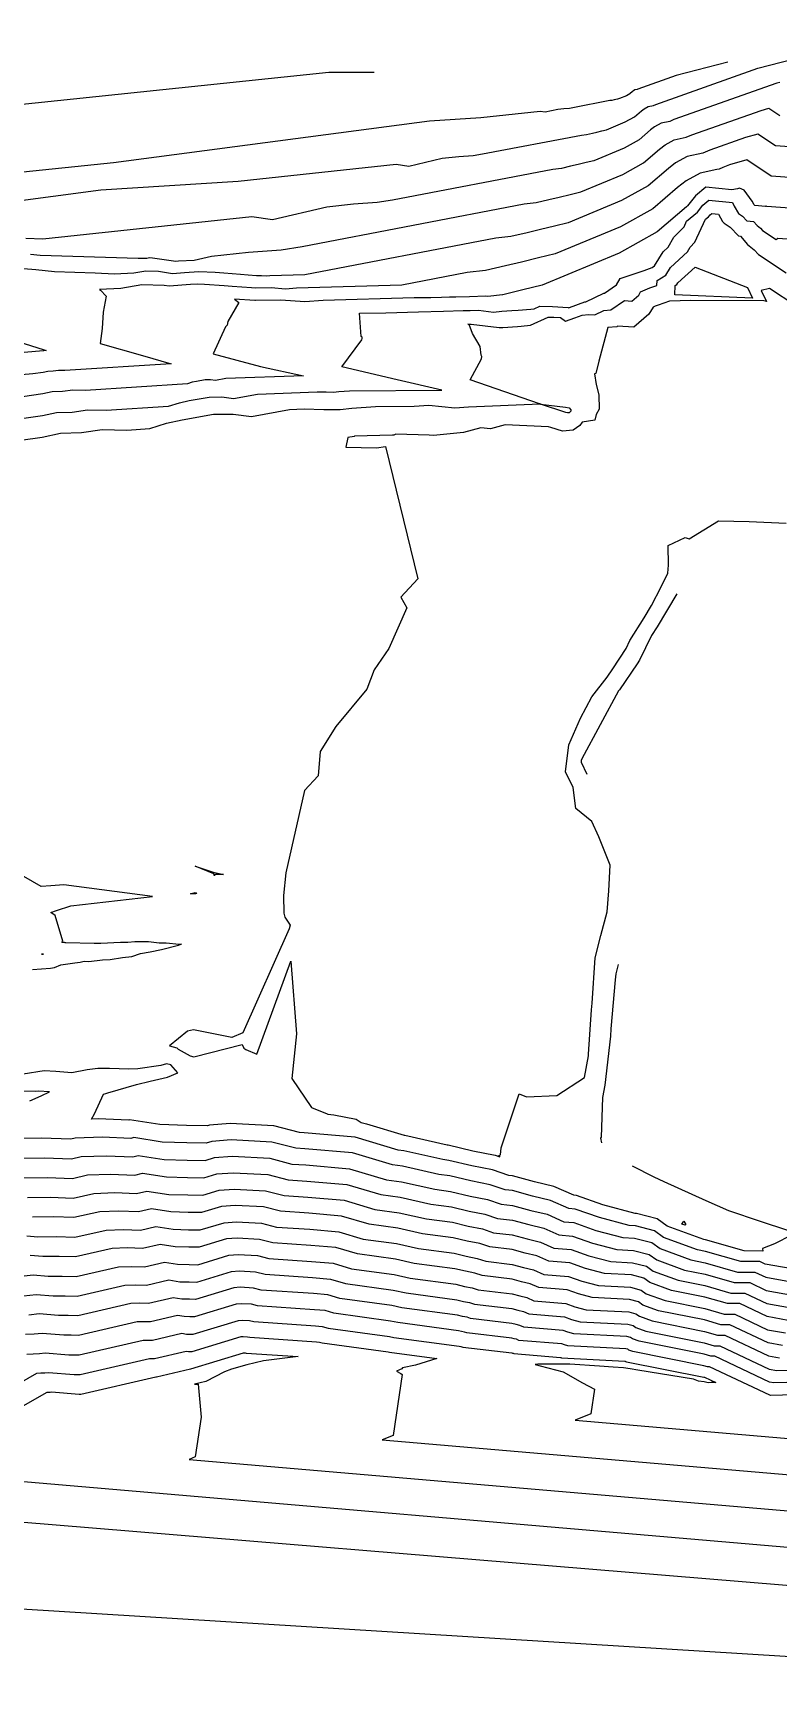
# Model space of a CAD drawing. Extents: x 7167 to 9806, y 3572 to 4349.
# Drawn here: x 8380 to 8651, y 3584 to 4181 of the extents above; entities that cross this region are included whole.
import ezdxf

# ---------------------------------------------------------------- set-up
doc = ezdxf.new("R2010")
doc.units = 0
doc.header["$MEASUREMENT"] = 0
doc.layers.add('CONTOURS', color=3, linetype='CONTINUOUS')

msp = doc.modelspace()

# ---------------------------------------------------------------- linework, layer by layer
at = {"layer": 'CONTOURS', "linetype": 'CONTINUOUS'}
for points, elevation in [([(8335.419139, 4114.441572), (8404.817142, 4123.570999), (8454.591591, 4126.823733), (8512.02621, 4132.946775), (8516.600832, 4132.263904), (8528.810314, 4135.079664), (8534.756197, 4135.716013), (8540.062987, 4136.08456), (8543.459748, 4136.630567), (8579.330322, 4143.507357), (8581.224626, 4143.73657), (8583.308295, 4144.205347), (8584.975635, 4144.594731), (8586.745834, 4145.033428), (8588.463658, 4145.44256), (8595.243752, 4148.262646), (8598.595909, 4150.129543), (8601.160653, 4152.333281), (8602.073107, 4153.043695), (8603.518413, 4153.846657), (8605.496961, 4154.252356), (8606.40884, 4154.635222), (8643.405867, 4167.737228), (8693.321455, 4180.60667)], 1984.904167), ([(8504.104964, 4166.172595), (8487.55069, 4166.231306), (8219.574541, 4138.306657)], 1991.465833), ([(8632.532009, 4169.933848), (8613.77555, 4165.09798), (8599.873416, 4160.174724), (8599.530765, 4160.030857), (8598.787299, 4159.87841), (8598.244206, 4159.576686), (8597.901339, 4159.309739), (8596.937601, 4158.481654), (8595.677983, 4157.780142), (8593.130271, 4156.720457), (8592.484775, 4156.56672), (8591.819599, 4156.401873), (8591.193073, 4156.255557), (8590.410106, 4156.079408), (8589.698296, 4155.993278), (8576.219441, 4153.409231), (8574.943062, 4153.204061), (8572.948964, 4153.065575), (8570.714718, 4152.826458), (8566.12684, 4151.768398), (8564.407863, 4152.024996), (8542.826027, 4149.72418), (8524.122603, 4148.501921), (8409.351541, 4133.403589), (8296.787105, 4121.774713)], 1988.185), ([(8651.404925, 4162.639921), (8650.309693, 4162.328191), (8612.944263, 4149.095719), (8611.463158, 4148.473855), (8608.249527, 4147.814905), (8605.902009, 4146.510704), (8604.419967, 4145.356823), (8600.254217, 4141.777432), (8594.809521, 4138.745149), (8583.797046, 4134.164663), (8581.006893, 4133.500136), (8578.131671, 4132.787588), (8575.423516, 4132.155137), (8572.039145, 4131.393732), (8568.962348, 4131.021436), (8510.700054, 4119.851903), (8505.182912, 4118.965059), (8496.563429, 4118.366451), (8486.905909, 4117.332869), (8467.074824, 4112.759409), (8459.644556, 4113.868554), (8383.677948, 4105.769837), (8377.57714, 4105.946062)], 1981.623333), ([(8379.190352, 4100.301891), (8382.768599, 4099.888741), (8418.269313, 4098.863285), (8419.886072, 4098.759923), (8421.509488, 4098.846209), (8422.502391, 4099.011947), (8423.563227, 4098.984867), (8431.983171, 4097.718667), (8432.990881, 4097.801261), (8438.723879, 4098.138324), (8445.001505, 4099.586075), (8458.370662, 4101.016889), (8470.302836, 4101.845557), (8477.940361, 4103.073239), (8558.594375, 4118.535516), (8562.853665, 4119.050894), (8567.538738, 4120.104927), (8571.287708, 4120.980445), (8575.267952, 4121.966844), (8579.130434, 4122.886766), (8594.37529, 4129.227653), (8601.912525, 4133.425321), (8607.679282, 4138.380366), (8609.730911, 4139.977713), (8612.98064, 4141.783152), (8617.429354, 4142.695354), (8619.479687, 4143.556217), (8644.594875, 4152.450428), (8647.393456, 4153.246973), (8651.385787, 4150.589859)], 1978.3425), ([(8666.767734, 4138.336637), (8649.80424, 4139.579667), (8643.381988, 4143.854025), (8638.880057, 4142.572665), (8626.015111, 4138.016715), (8623.39555, 4136.916853), (8617.711754, 4135.751399), (8613.559812, 4133.444722), (8610.938596, 4131.403908), (8603.570833, 4125.073209), (8593.941059, 4119.710156), (8574.463821, 4111.608869), (8569.529011, 4110.433553), (8564.443744, 4109.173302), (8559.65396, 4108.054717), (8553.668184, 4106.708056), (8548.226401, 4106.049595), (8478.833037, 4092.746111), (8466.18693, 4092.380541), (8464.863959, 4092.282161), (8463.130842, 4092.418793), (8461.304171, 4092.376394), (8458.255523, 4092.634004), (8455.551703, 4092.823914), (8449.41088, 4093.387055), (8446.336319, 4093.603795), (8440.306471, 4093.825515), (8435.187361, 4093.524545), (8430.80437, 4093.165303), (8425.692953, 4093.933964), (8421.084484, 4094.051605), (8416.771121, 4093.331606), (8409.718695, 4092.956764), (8402.695186, 4093.405788), (8387.960058, 4093.83142), (8381.187219, 4094.613422), (8373.616031, 4095.186068)], 1975.061667), ([(8671.604489, 4126.856132), (8648.222692, 4128.569474), (8639.370519, 4134.461078), (8633.16524, 4132.694902), (8632.550534, 4132.477213), (8630.706422, 4131.702935), (8629.385777, 4131.089061), (8628.485406, 4130.95866), (8622.442868, 4129.719646), (8617.388714, 4126.911731), (8614.19791, 4124.427451), (8605.229141, 4116.721098), (8593.506828, 4110.192659), (8569.797209, 4100.330972), (8563.790071, 4098.900261), (8557.59978, 4097.366159), (8551.769181, 4096.004506), (8544.482704, 4094.365219), (8537.858427, 4093.563674), (8514.055798, 4089.000444), (8475.862803, 4087.896372), (8471.867246, 4087.599252), (8466.632992, 4088.0119), (8461.116191, 4087.88385), (8459.487142, 4088.021503), (8452.50703, 4088.511772), (8449.550974, 4088.782855), (8442.444779, 4089.283804), (8439.707601, 4089.384451), (8437.383841, 4089.247829), (8429.62557, 4088.61194), (8427.82268, 4088.883061), (8419.666576, 4089.091264), (8412.032754, 4087.817004), (8404.23382, 4087.402484), (8404.664698, 4087.179796), (8406.65167, 4084.976304), (8405.565158, 4079.215036), (8405.189546, 4073.299835), (8404.526151, 4067.823499), (8419.896796, 4063.519432), (8430.361361, 4060.507656), (8391.634039, 4058.019138), (8389.339687, 4058.063437), (8387.438166, 4057.788403), (8385.512296, 4057.72839), (8383.793103, 4057.3582), (8380.089281, 4056.842202), (8346.873566, 4053.890353)], 1971.780833), ([(8676.441243, 4115.375627), (8646.641145, 4117.559281), (8646.422096, 4117.70507), (8646.358896, 4117.690138), (8646.137763, 4117.526723), (8642.354656, 4117.907035), (8642.195569, 4118.074342), (8642.052242, 4118.173362), (8641.301251, 4119.5113), (8638.445684, 4123.525988), (8636.733532, 4124.274699), (8636.018931, 4123.942531), (8633.985774, 4123.648069), (8624.490709, 4124.621191), (8620.810874, 4121.434986), (8617.887502, 4117.785996), (8617.457225, 4117.450993), (8606.887449, 4108.368987), (8593.072597, 4100.675163), (8565.130596, 4089.053075), (8558.05113, 4087.366969), (8550.755816, 4085.559017), (8550.68657, 4085.542845), (8545.375717, 4084.916091), (8544.666254, 4085.004339), (8538.733725, 4084.724278), (8533.731635, 4084.69088), (8531.415773, 4084.629929), (8528.468367, 4084.550122), (8524.640869, 4084.444128), (8518.542422, 4084.366266), (8485.538675, 4083.412204), (8478.870533, 4082.916344), (8470.135141, 4083.605006), (8460.928211, 4083.391305), (8460.71876, 4083.409003), (8453.354106, 4083.926281), (8454.854786, 4082.680737), (8450.855084, 4075.87898), (8450.599475, 4074.484603), (8450.022574, 4073.919789), (8445.594218, 4064.033951), (8462.716003, 4059.492076), (8478.369619, 4056.145988), (8450.165026, 4055.098632), (8446.389217, 4054.412533), (8444.549512, 4054.650993), (8442.6059, 4054.630547), (8439.473753, 4054.078171), (8437.925275, 4053.73763), (8436.236173, 4053.195446), (8399.169012, 4050.813606), (8394.631369, 4050.901217), (8390.870645, 4050.35727), (8387.061766, 4050.238579), (8383.661642, 4049.506439), (8376.336428, 4048.485927)], 1968.5), ([(8372.583576, 4040.129652), (8383.530181, 4041.654678), (8388.611237, 4042.748769), (8394.303125, 4042.926137), (8399.923051, 4043.738997), (8406.703984, 4043.608074), (8429.375598, 4045.064893), (8433.298041, 4046.323956), (8436.893926, 4047.114762), (8444.167416, 4048.397492), (8448.680884, 4048.444973), (8452.953058, 4047.89122), (8461.721266, 4049.484483), (8483.398852, 4050.289464), (8486.593937, 4050.226817), (8489.283862, 4050.209309), (8491.184857, 4050.407334), (8495.038055, 4050.697447), (8528.573947, 4050.865067), (8512.441736, 4054.623881), (8492.299161, 4059.35373), (8499.538332, 4069.161721), (8499.726433, 4069.663524), (8499.743186, 4070.173721), (8499.323818, 4070.371764), (8498.688143, 4078.879361), (8508.310255, 4079.002211), (8520.146638, 4079.329993), (8529.261374, 4079.576793), (8536.423084, 4079.765282), (8538.961196, 4079.782229), (8541.971422, 4079.924335), (8547.390314, 4079.250296), (8550.37812, 4079.602898), (8554.075123, 4079.788922), (8556.347501, 4079.932078), (8560.994039, 4080.282267), (8562.13865, 4080.384933), (8564.240411, 4081.37094), (8568.884161, 4081.240366), (8574.56942, 4080.889002), (8574.734521, 4080.77533), (8575.039929, 4080.885132), (8580.587262, 4082.907228), (8580.750548, 4082.923351), (8580.914877, 4082.909257), (8587.433645, 4086.120961), (8587.758686, 4086.154087), (8592.128785, 4089.116555), (8593.402379, 4091.426588), (8602.114507, 4094.323238), (8605.010632, 4095.478398), (8605.892126, 4096.009052), (8608.972662, 4101.145781), (8610.815972, 4102.822073), (8612.893514, 4106.45198), (8616.635184, 4110.238183), (8617.548769, 4112.222392), (8621.474267, 4115.538169), (8623.446711, 4118.000199), (8625.587268, 4119.853611), (8634.185541, 4118.972399), (8634.871079, 4117.698486), (8636.36533, 4115.036383), (8637.789284, 4114.05262), (8639.369818, 4112.390427), (8641.896318, 4112.13644), (8643.182532, 4110.631382), (8644.365881, 4109.677534), (8645.120263, 4108.805311), (8650.112457, 4105.546961), (8650.732261, 4106.035546), (8658.982686, 4105.52885)], 1965.219167), ([(8368.830723, 4031.773377), (8383.398721, 4033.802917), (8390.160708, 4035.258959), (8397.735604, 4035.495004), (8405.214733, 4036.576777), (8414.238956, 4036.402542), (8422.515023, 4036.93434), (8428.670807, 4038.910282), (8434.314099, 4040.151352), (8445.728932, 4042.164438), (8452.812256, 4042.238952), (8459.516899, 4041.369906), (8473.277505, 4043.870334), (8478.665868, 4044.070427), (8485.767849, 4043.931177), (8491.746971, 4043.892261), (8495.972472, 4044.332427), (8504.537296, 4044.977284), (8518.536752, 4045.047257), (8523.868484, 4045.42852), (8533.384032, 4044.529877), (8538.369859, 4044.791556), (8564.313098, 4045.871785), (8564.104857, 4045.943809), (8538.905078, 4054.688777), (8543.002551, 4062.305702), (8543.178421, 4063.088888), (8542.860134, 4063.587751), (8542.519078, 4066.688763), (8539.810711, 4071.434184), (8538.54684, 4074.723832), (8538.019985, 4074.810877), (8539.114532, 4074.839685), (8539.188666, 4074.84018), (8539.27659, 4074.84433), (8549.40491, 4073.5845), (8550.010591, 4073.655979), (8550.760037, 4073.693689), (8556.156704, 4074.033672), (8557.410715, 4074.128181), (8560.894603, 4074.440668), (8567.291794, 4077.441806), (8569.307462, 4077.385129), (8571.775207, 4077.232617), (8573.577479, 4075.991746), (8576.911374, 4077.190364), (8579.589721, 4078.166667), (8581.912974, 4078.396067), (8584.251069, 4078.195544), (8587.472766, 4079.782828), (8589.971326, 4080.037467), (8594.923679, 4083.394641), (8597.610156, 4083.248382), (8600.132698, 4085.380738), (8600.827558, 4086.583093), (8604.172618, 4088.030338), (8604.555557, 4088.160683), (8606.715108, 4088.93067), (8606.814836, 4090.763397), (8609.949285, 4092.650318), (8611.647786, 4095.482531), (8617.88155, 4101.15147), (8618.845222, 4102.835208), (8620.580802, 4104.591445), (8624.42583, 4112.942438), (8625.528494, 4113.873833), (8626.082549, 4114.565411), (8626.683827, 4115.086031), (8629.099063, 4114.8385), (8630.566162, 4112.112235), (8630.63933, 4112.033473), (8631.144625, 4111.577317), (8633.383, 4110.030897), (8636.384979, 4106.873819), (8637.101568, 4106.801781), (8639.694295, 4103.767911), (8642.079668, 4101.84516), (8643.600339, 4100.08695), (8653.663514, 4093.518825)], 1961.938333), ([(8657.214572, 4081.490689), (8647.616617, 4087.75517), (8644.604841, 4087.129329), (8646.55523, 4083.120884), (8645.610088, 4083.370956), (8619.049566, 4083.499852), (8611.368742, 4083.258003), (8607.199924, 4081.771613), (8606.145234, 4081.412617), (8605.34828, 4081.067813), (8603.830871, 4078.442158), (8598.32224, 4073.785601), (8592.455616, 4074.104997), (8592.183966, 4073.920847), (8588.867831, 4073.582885), (8585.669704, 4061.440824), (8584.534114, 4056.893996), (8584.031416, 4056.792917), (8584.743961, 4053.002688), (8585.717825, 4049.253216), (8585.837324, 4044.009284), (8584.688069, 4042.022396), (8584.225408, 4039.97271), (8579.660182, 4039.296783), (8578.730016, 4038.031694), (8576.340712, 4036.348437), (8572.507807, 4036.058756), (8568.19973, 4037.299918), (8567.379791, 4037.571146), (8551.672212, 4038.309501), (8546.323177, 4036.852859), (8542.738068, 4037.204475), (8536.531218, 4035.463894), (8525.653475, 4034.375957), (8523.988683, 4034.50033), (8511.934059, 4034.970843), (8511.242864, 4034.607192), (8510.725087, 4034.543197), (8496.916129, 4034.136003), (8496.727892, 4034.085379), (8494.43346, 4033.759075), (8493.74387, 4030.206067), (8504.934553, 4029.936021), (8508.180094, 4030.442072), (8519.964543, 3982.35056), (8513.779231, 3975.706745), (8515.903196, 3971.819131), (8509.318917, 3957.08797), (8504.069746, 3949.409624), (8501.407719, 3942.375622), (8490.164761, 3928.74428), (8484.398636, 3919.672771), (8483.661347, 3910.869978), (8478.69434, 3905.495156), (8471.966999, 3875.721154), (8471.149115, 3867.446912), (8471.202094, 3861.045345), (8471.543947, 3859.604588), (8473.515773, 3856.637345), (8473.172621, 3855.35797), (8456.376669, 3817.563498), (8452.322154, 3815.923459), (8438.399315, 3818.674529), (8436.262442, 3818.184937), (8429.65661, 3812.813423), (8432.426448, 3812.157475), (8432.841314, 3811.690154), (8437.23423, 3809.243352), (8438.56284, 3808.874044), (8456.094865, 3813.287323), (8456.707442, 3812.042489), (8457.460135, 3811.497765), (8461.431679, 3809.797496), (8473.757465, 3843.633726), (8475.892561, 3817.179715), (8474.191145, 3801.031582), (8481.278122, 3790.451589), (8486.945418, 3788.170718), (8487.264274, 3788.057167), (8489.455489, 3787.788585), (8497.5095, 3786.234979), (8499.33623, 3785.057616), (8501.236523, 3784.482596), (8514.952266, 3780.41277), (8515.243134, 3780.372877), (8530.541761, 3776.942792), (8530.88069, 3776.897572), (8539.889156, 3774.730692), (8547.989578, 3773.151268), (8549.63653, 3772.598458), (8549.239784, 3772.952605), (8549.894584, 3773.230861), (8550.124126, 3775.831217), (8556.720051, 3795.387694), (8559.403799, 3794.307113), (8570.400494, 3794.792767), (8580.44143, 3801.310241), (8581.886569, 3809.206123), (8581.959364, 3809.827428), (8582.996589, 3825.887269), (8583.212982, 3828.323544), (8584.295674, 3844.822168), (8586.369651, 3852.874818), (8588.735029, 3861.471633), (8589.309117, 3869.120617), (8589.79967, 3878.506158), (8585.634526, 3888.703663), (8583.116648, 3894.257124), (8577.270197, 3899.007395), (8576.353219, 3906.605254), (8573.596844, 3912.302406), (8574.74219, 3922.13316), (8578.974799, 3931.762082), (8583.138814, 3939.51188), (8588.672579, 3946.722026), (8590.776469, 3949.755885), (8595.549437, 3957.143695), (8596.959186, 3960.059357), (8602.095257, 3968.21863), (8604.837293, 3972.773286), (8608.26353, 3979.491948), (8610.664868, 3984.448142), (8610.970694, 3987.325585), (8610.898118, 3994.465324), (8617.006659, 3997.431448), (8618.424181, 3996.950251), (8629.165357, 4003.492011), (8640.232496, 4003.245984), (8653.73735, 4002.581671)], 1958.6575), ([(8363.02927, 4072.201344), (8384.179322, 4065.505015), (8384.960961, 4065.280054), (8384.099067, 4065.224671), (8384.048005, 4065.225657), (8384.005686, 4065.219536), (8383.962825, 4065.2182), (8383.924564, 4065.209961), (8383.842134, 4065.198477), (8342.005119, 4061.480461)], 1975.061667), ([(8614.005148, 3976.948159), (8606.823739, 3965.01949), (8604.783264, 3961.777946), (8600.447798, 3952.81128), (8599.590962, 3951.485032), (8593.122701, 3942.157643), (8592.8014, 3941.739007), (8579.522325, 3917.024844), (8579.265363, 3916.44027), (8579.195829, 3915.843443), (8581.309028, 3911.475672)], 1961.938333), ([(8379.915249, 3840.627912), (8386.423661, 3841.07265), (8387.932331, 3841.245133), (8390.267661, 3842.240553), (8395.319392, 3842.990854), (8397.264288, 3843.212736), (8398.752825, 3843.579201), (8400.357906, 3843.430108), (8405.314679, 3844.115675), (8408.108009, 3844.232554), (8412.577242, 3844.886569), (8416.055329, 3845.259789), (8419.13778, 3846.39715), (8422.67323, 3846.989319), (8426.748136, 3847.847075), (8433.03438, 3849.444789), (8433.245889, 3849.486096), (8434.050041, 3849.721707), (8433.194085, 3849.697499), (8428.465475, 3850.181329), (8425.911979, 3850.112913), (8422.037011, 3850.554417), (8417.171972, 3850.59232), (8414.556203, 3850.364293), (8411.897467, 3850.404046), (8404.770499, 3850.010108), (8403.272158, 3850.035842), (8402.304622, 3849.975761), (8392.104477, 3850.299945), (8391.955049, 3850.265515), (8391.753362, 3850.261663), (8391.587631, 3850.328883), (8390.588088, 3850.362563), (8390.943303, 3850.861073), (8388.236922, 3860.200215), (8386.642903, 3861.216267), (8388.710984, 3862.041413), (8393.874838, 3863.65729), (8423.57602, 3867.098442), (8391.281026, 3871.266977), (8386.547091, 3870.89365), (8383.087772, 3870.732362), (8376.83109, 3874.277549)], 1961.938333), ([(8592.662678, 3842.363667), (8591.788158, 3838.968162), (8591.645481, 3836.793975), (8590.068372, 3819.037986), (8589.895594, 3816.362791), (8587.810527, 3798.566884), (8586.988338, 3794.074645), (8586.471459, 3779.722157), (8586.319559, 3779.294672), (8586.632915, 3777.604761)], 1961.938333), ([(8655.628136, 3744.08146), (8649.430468, 3740.981506), (8645.091872, 3739.282154), (8645.20142, 3738.355208), (8638.429265, 3738.375917), (8624.431969, 3742.399053), (8623.794781, 3742.52637), (8610.462779, 3747.410234), (8606.876211, 3750.026064), (8599.310046, 3751.979646), (8598.869073, 3752.002407), (8587.131788, 3755.116624), (8577.538419, 3758.505418), (8576.591614, 3758.584522), (8569.350364, 3761.779614), (8562.229809, 3763.498252), (8554.319197, 3765.651591), (8553.008031, 3765.804962), (8547.06239, 3767.800657), (8539.549622, 3769.2655), (8531.194685, 3771.275182), (8529.049995, 3771.561323), (8514.80955, 3774.754155), (8512.8257, 3775.026241), (8497.12066, 3779.686345), (8478.56649, 3781.273365), (8476.936951, 3781.384277), (8467.587907, 3783.801771), (8451.72381, 3784.644081), (8444.227731, 3784.074718), (8443.467192, 3783.843106), (8435.91013, 3783.988097), (8426.199613, 3784.24288), (8415.18721, 3785.980635), (8414.911134, 3785.915306), (8403.818634, 3786.345538), (8401.433739, 3786.262754), (8402.439072, 3788.173775), (8405.673911, 3795.299978), (8406.550536, 3795.562936), (8407.330393, 3795.76091), (8417.710022, 3798.799748), (8422.682979, 3800.012902), (8428.943208, 3801.4563), (8432.741844, 3803.104722), (8430.174938, 3805.996182), (8428.666902, 3806.353312), (8426.576145, 3805.698692), (8418.219825, 3804.514179), (8414.935701, 3804.396845), (8407.921824, 3804.607119), (8403.65259, 3804.67401), (8399.856336, 3804.179754), (8394.196915, 3803.071727), (8388.435803, 3803.52244), (8384.160242, 3803.766459), (8376.608064, 3802.587262)], 1961.938333), ([(8379.003673, 3792.9182), (8383.049739, 3794.713992), (8386.155143, 3796.208185), (8382.121207, 3796.438414), (8381.140418, 3796.285273), (8372.672023, 3796.454956)], 1965.219167), ([(8658.691806, 3731.360202), (8646.111928, 3733.610839), (8644.157422, 3734.533366), (8637.225566, 3734.554562), (8624.379093, 3738.246926), (8621.450806, 3738.83203), (8609.203551, 3743.318524), (8605.908801, 3745.721519), (8598.958249, 3747.516149), (8596.641476, 3747.635733), (8585.861487, 3750.495953), (8577.050556, 3753.608356), (8574.775839, 3753.798405), (8568.116984, 3756.736524), (8561.569117, 3758.316937), (8554.294735, 3760.297088), (8551.615772, 3760.610456), (8546.135203, 3762.450046), (8539.210088, 3763.800308), (8531.508679, 3765.652791), (8527.55823, 3766.179855), (8514.375966, 3769.135433), (8510.699134, 3769.639712), (8496.127548, 3773.96349), (8478.912458, 3775.435973), (8475.549289, 3775.664882), (8466.849102, 3777.914593), (8452.086029, 3778.698444), (8445.110204, 3778.168597), (8443.03943, 3777.537968), (8436.020527, 3777.672635), (8427.001522, 3777.909274), (8416.773342, 3779.523279), (8415.628058, 3779.252265), (8405.318691, 3779.652122), (8395.428905, 3779.308829), (8393.883617, 3778.954531), (8383.218375, 3779.313699), (8372.433471, 3779.235312)], 1965.219167), ([(8374.31752, 3772.094587), (8384.295068, 3772.167106), (8394.161912, 3771.834825), (8397.680223, 3772.641492), (8406.818749, 3772.958707), (8416.344983, 3772.589224), (8418.359474, 3773.065922), (8427.803431, 3771.575668), (8436.130924, 3771.357172), (8442.611669, 3771.232831), (8445.992677, 3772.262476), (8452.448248, 3772.752808), (8466.110297, 3772.027416), (8474.161628, 3769.945487), (8479.258426, 3769.598581), (8495.134436, 3768.240635), (8508.572568, 3764.253183), (8513.942382, 3763.516711), (8526.066464, 3760.798386), (8531.822674, 3760.030401), (8538.870554, 3758.335116), (8545.208015, 3757.099435), (8550.223513, 3755.415949), (8554.270273, 3754.942585), (8560.908425, 3753.135622), (8566.883604, 3751.693434), (8572.960064, 3749.012288), (8576.562693, 3748.711294), (8584.591186, 3745.875282), (8594.413878, 3743.269059), (8598.606453, 3743.052652), (8604.94139, 3741.416973), (8607.944322, 3739.226813), (8619.106832, 3735.137691), (8624.326217, 3734.094799), (8636.021867, 3730.733208), (8642.332748, 3730.71391), (8646.281971, 3728.849876), (8657.637612, 3726.818264)], 1968.5), ([(8376.201569, 3764.953862), (8385.371761, 3765.020513), (8394.440206, 3764.715119), (8399.931541, 3765.974154), (8408.318806, 3766.265292), (8417.061907, 3765.926184), (8419.945607, 3766.608566), (8428.605341, 3765.242061), (8436.241321, 3765.04171), (8442.183907, 3764.927694), (8446.87515, 3766.356355), (8452.810467, 3766.807171), (8465.371492, 3766.140238), (8472.773967, 3764.226093), (8479.604394, 3763.761188), (8494.141324, 3762.517781), (8506.446002, 3758.866655), (8513.508798, 3757.897989), (8524.574699, 3755.416918), (8532.136668, 3754.40801), (8538.53102, 3752.869924), (8544.280828, 3751.748824), (8548.831253, 3750.221443), (8554.245811, 3749.588082), (8560.247733, 3747.954306), (8565.650224, 3746.650345), (8571.144289, 3744.226172), (8576.074829, 3743.814233), (8583.320885, 3741.254612), (8592.186281, 3738.902384), (8598.254656, 3738.589155), (8603.973979, 3737.112428), (8606.685093, 3735.135102), (8616.762857, 3731.443351), (8624.273341, 3729.942672), (8634.818168, 3726.911853), (8640.508074, 3726.894454), (8646.452014, 3724.088913), (8656.583418, 3722.276327)], 1971.780833), ([(8597.716777, 3769.237116), (8605.690197, 3765.239322), (8609.228253, 3763.590155), (8624.496992, 3756.75785), (8632.814411, 3753.086639), (8644.208708, 3749.180613), (8654.223494, 3745.993383)], 1961.938333), ([(8378.085619, 3757.813137), (8386.448453, 3757.87392), (8394.7185, 3757.595413), (8402.182859, 3759.306816), (8409.818864, 3759.571877), (8417.778831, 3759.263143), (8421.531739, 3760.151209), (8429.40725, 3758.908455), (8436.351718, 3758.726247), (8441.756145, 3758.622557), (8447.757624, 3760.450234), (8453.172686, 3760.861534), (8464.632688, 3760.253061), (8471.386306, 3758.506698), (8479.950362, 3757.923796), (8493.148212, 3756.794926), (8504.319436, 3753.480126), (8513.075214, 3752.279267), (8523.082934, 3750.035449), (8532.450662, 3748.785619), (8538.191486, 3747.404732), (8543.35364, 3746.398213), (8547.438994, 3745.026936), (8554.221349, 3744.233579), (8559.587041, 3742.772991), (8564.416844, 3741.607255), (8569.328514, 3739.440055), (8575.586966, 3738.917171), (8582.050584, 3736.633941), (8589.958684, 3734.53571), (8597.90286, 3734.125659), (8603.006568, 3732.807882), (8605.425865, 3731.043391), (8614.418882, 3727.749012), (8624.220464, 3725.790546), (8633.614468, 3723.090499), (8638.683399, 3723.074999), (8646.622057, 3719.327951), (8655.529223, 3717.73439)], 1975.061667), ([(8654.475029, 3713.192453), (8646.7921, 3714.566988), (8636.858725, 3719.255543), (8632.410769, 3719.269144), (8624.167588, 3721.638419), (8612.074907, 3724.054672), (8604.166636, 3726.95168), (8602.039158, 3728.503337), (8597.551063, 3729.662162), (8587.731086, 3730.169036), (8580.780283, 3732.01327), (8575.099103, 3734.020109), (8567.512739, 3734.653938), (8563.183464, 3736.564165), (8558.926349, 3737.591675), (8554.196888, 3738.879076), (8546.046735, 3739.83243), (8542.426453, 3741.047602), (8537.851952, 3741.93954), (8532.764657, 3743.163229), (8521.591168, 3744.653981), (8512.64163, 3746.660545), (8502.19287, 3748.093597), (8492.155101, 3751.072071), (8480.29633, 3752.086404), (8469.998645, 3752.787303), (8463.893883, 3754.365883), (8453.534905, 3754.915897), (8448.640097, 3754.544114), (8441.328383, 3752.317419), (8436.462115, 3752.410785), (8430.209159, 3752.574849), (8423.117872, 3753.693853), (8418.495756, 3752.600102), (8411.318921, 3752.878461), (8404.434177, 3752.639479), (8394.996794, 3750.475708), (8387.525146, 3750.727326), (8379.969668, 3750.672412)], 1978.3425), ([(8377.938148, 3743.855257), (8381.853717, 3743.531687), (8388.601839, 3743.580733), (8395.275088, 3743.356002), (8406.685495, 3745.972141), (8412.818979, 3746.185046), (8419.21268, 3745.937061), (8424.704004, 3747.236496), (8431.011069, 3746.241243), (8436.572512, 3746.095322), (8440.900621, 3746.012282), (8449.52257, 3748.637993), (8453.897125, 3748.970261), (8463.155078, 3748.478706), (8468.610984, 3747.067908), (8480.642297, 3746.249012), (8491.161989, 3745.349216), (8500.066304, 3742.707069), (8512.208045, 3741.041823), (8520.099403, 3739.272512), (8533.078651, 3737.540838), (8537.512418, 3736.474348), (8541.499265, 3735.696991), (8544.654475, 3734.637923), (8554.172426, 3733.524573), (8558.265657, 3732.41036), (8561.950085, 3731.521075), (8565.696964, 3729.867821), (8574.61124, 3729.123048), (8579.509982, 3727.392599), (8585.503489, 3725.802361), (8597.199267, 3725.198665), (8601.071747, 3724.198792), (8602.907408, 3722.85997), (8609.730932, 3720.360333), (8624.114712, 3717.486292), (8631.20707, 3715.44779), (8635.034051, 3715.436087), (8646.962143, 3709.806026), (8653.420835, 3708.650516)], 1981.623333), ([(8652.36664, 3704.108579), (8647.132186, 3705.045063), (8633.209377, 3711.616632), (8630.003371, 3711.626435), (8624.061836, 3713.334165), (8607.386957, 3716.665993), (8601.648179, 3718.768259), (8600.104336, 3719.894246), (8596.84747, 3720.735168), (8583.275892, 3721.435687), (8578.239681, 3722.771929), (8574.123376, 3724.225986), (8563.881189, 3725.081705), (8560.716705, 3726.477986), (8557.604965, 3727.229044), (8554.147964, 3728.170071), (8543.262216, 3729.443416), (8540.572077, 3730.34638), (8537.172883, 3731.009156), (8533.392646, 3731.918448), (8518.607637, 3733.891044), (8511.774461, 3735.423101), (8497.939738, 3737.32054), (8490.168877, 3739.626362), (8480.988265, 3740.41162), (8467.223323, 3741.348513), (8462.416273, 3742.591529), (8454.259344, 3743.024624), (8450.405043, 3742.731872), (8440.472859, 3739.707145), (8436.682909, 3739.77986), (8431.812978, 3739.907636), (8426.290136, 3740.77914), (8419.929604, 3739.27402), (8414.319036, 3739.491631), (8408.936813, 3739.304803), (8395.553382, 3736.236296), (8389.678532, 3736.43414), (8383.737767, 3736.390961), (8379.048731, 3736.778449)], 1984.904167), ([(8374.741639, 3729.097641), (8380.159313, 3729.701641), (8385.621816, 3729.250236), (8390.755225, 3729.287547), (8395.831676, 3729.11659), (8411.18813, 3732.637466), (8415.819093, 3732.798215), (8420.646528, 3732.610979), (8427.876269, 3734.321783), (8432.614887, 3733.57403), (8436.793306, 3733.464397), (8440.045097, 3733.402008), (8451.287517, 3736.825751), (8454.621563, 3737.078987), (8461.677469, 3736.704351), (8465.835662, 3735.629118), (8481.334233, 3734.574228), (8489.175765, 3733.903507), (8495.813172, 3731.934011), (8511.340877, 3729.804379), (8517.115872, 3728.509575), (8533.70664, 3726.296057), (8536.833349, 3725.543964), (8539.64489, 3724.995768), (8541.869956, 3724.24891), (8554.123502, 3722.815568), (8556.944273, 3722.047729), (8559.483325, 3721.434896), (8562.065414, 3720.295588), (8573.635513, 3719.328924), (8576.969379, 3718.151258), (8581.048294, 3717.069013), (8596.495674, 3716.271671), (8599.136926, 3715.589701), (8600.38895, 3714.676548), (8605.042982, 3712.971654), (8624.00896, 3709.182038), (8628.799672, 3707.805081), (8631.384702, 3707.797176), (8647.302229, 3700.2841), (8651.312446, 3699.566642)], 1988.185), ([(8376.668325, 3722.111818), (8381.269896, 3722.624833), (8387.505865, 3722.109511), (8391.831917, 3722.140954), (8396.10997, 3721.996884), (8413.439448, 3725.970128), (8417.319151, 3726.1048), (8421.363453, 3725.947939), (8429.462401, 3727.864427), (8433.416796, 3727.240424), (8436.903703, 3727.148935), (8439.617335, 3727.096871), (8452.16999, 3730.91963), (8454.983782, 3731.13335), (8460.938664, 3730.817174), (8464.448, 3729.909723), (8481.680201, 3728.736836), (8488.182653, 3728.180652), (8493.686606, 3726.547483), (8510.907293, 3724.185657), (8515.624107, 3723.128107), (8534.020634, 3720.673666), (8536.493815, 3720.078772), (8538.717702, 3719.645157), (8540.477697, 3719.054403), (8554.09904, 3717.461065), (8556.283581, 3716.866414), (8558.249945, 3716.391806), (8560.24964, 3715.509471), (8573.14765, 3714.431862), (8575.699078, 3713.530587), (8578.820697, 3712.702338), (8596.143877, 3711.808174), (8598.169515, 3711.285155), (8599.129722, 3710.584837), (8602.699007, 3709.277314), (8623.956083, 3705.029912), (8627.595972, 3703.983726), (8629.560028, 3703.97772), (8647.472272, 3695.523138), (8650.258252, 3695.024704), (8667.358194, 3695.461941)], 1991.465833), ([(8668.254744, 3690.969883), (8649.204057, 3690.482767), (8647.642315, 3690.762175), (8627.735354, 3700.158265), (8626.392273, 3700.162372), (8623.903207, 3700.877785), (8600.355032, 3705.582974), (8597.870493, 3706.493127), (8597.202104, 3706.98061), (8595.792081, 3707.344678), (8576.5931, 3708.335664), (8574.428777, 3708.909917), (8572.659787, 3709.534801), (8558.433865, 3710.723354), (8557.016565, 3711.348716), (8555.622889, 3711.685098), (8554.074578, 3712.106562), (8539.085438, 3713.859897), (8537.790515, 3714.294546), (8536.154281, 3714.61358), (8534.334629, 3715.051276), (8514.132341, 3717.746638), (8510.473709, 3718.566935), (8491.56004, 3721.160954), (8487.189541, 3722.457797), (8482.026169, 3722.899443), (8463.060339, 3724.190328), (8460.199859, 3724.929996), (8455.346001, 3725.187714), (8453.052463, 3725.013509), (8439.189573, 3720.791733), (8437.0141, 3720.833472), (8434.218706, 3720.906818), (8431.048534, 3721.40707), (8422.080377, 3719.284898), (8418.819208, 3719.411385), (8415.690766, 3719.302791), (8396.388264, 3714.877179), (8392.90861, 3714.994361), (8389.389915, 3714.968786), (8382.380478, 3715.548025), (8378.595012, 3715.125995)], 1994.746667), ([(8669.151295, 3686.477826), (8648.149863, 3685.94083), (8647.812358, 3686.001212), (8625.91068, 3696.338809), (8625.188574, 3696.341017), (8623.850331, 3696.725658), (8598.011057, 3701.888635), (8596.611265, 3702.401416), (8596.234693, 3702.676065), (8595.440284, 3702.881181), (8574.365502, 3703.968989), (8573.158476, 3704.289246), (8572.171924, 3704.637739), (8556.61809, 3705.937238), (8555.783185, 3706.305627), (8554.962197, 3706.503783), (8554.050116, 3706.752059), (8537.693178, 3708.66539), (8536.863327, 3708.943935), (8535.814747, 3709.148388), (8534.648623, 3709.428885), (8512.640576, 3712.365169), (8510.040125, 3712.948213), (8489.433474, 3715.774425), (8486.196429, 3716.734943), (8482.372137, 3717.062051), (8461.672678, 3718.470933), (8459.461054, 3719.042819), (8455.70822, 3719.242077), (8453.934936, 3719.107388), (8438.761812, 3714.486596), (8437.124497, 3714.51801), (8435.020615, 3714.573211), (8432.634666, 3714.949714), (8422.797301, 3712.621857), (8420.319266, 3712.717969), (8417.942084, 3712.635453), (8396.666558, 3707.757473), (8393.985303, 3707.847768), (8391.273964, 3707.828061), (8383.491061, 3708.471217), (8380.521699, 3708.140172), (8377.450691, 3708.001119)], 1998.0275), ([(8377.938524, 3700.922293), (8380.221419, 3701.053513), (8382.448386, 3701.154349), (8384.601643, 3701.394409), (8393.158013, 3700.687336), (8395.061996, 3700.701175), (8396.944852, 3700.637767), (8420.193402, 3705.968115), (8421.819323, 3706.024554), (8423.514226, 3705.958816), (8434.220798, 3708.492357), (8435.822524, 3708.239605), (8437.234894, 3708.202547), (8438.33405, 3708.181459), (8454.81741, 3713.201267), (8456.070439, 3713.29644), (8458.72225, 3713.155641), (8460.285017, 3712.751538), (8482.718105, 3711.224659), (8485.203318, 3711.012088), (8487.306908, 3710.387897), (8509.606541, 3707.329491), (8511.14881, 3706.983701), (8534.962617, 3703.806495), (8535.475213, 3703.683196), (8535.93614, 3703.593324), (8536.300919, 3703.470884), (8554.025654, 3701.397556), (8554.301505, 3701.322467), (8554.549805, 3701.262537), (8554.802315, 3701.151121), (8571.68406, 3699.740677), (8571.888175, 3699.668575), (8572.137905, 3699.602315), (8595.088488, 3698.417684), (8595.267283, 3698.371519), (8595.352036, 3698.309705), (8595.667082, 3698.194295), (8623.797455, 3692.573531), (8623.984875, 3692.519663), (8624.086005, 3692.519353), (8628.207429, 3690.574041), (8626.401453, 3690.614448), (8625.396495, 3690.502822), (8623.963833, 3690.906471), (8621.839243, 3691.164245), (8619.98798, 3691.822443), (8599.795445, 3695.104434), (8597.068263, 3695.617977), (8594.590577, 3695.917275), (8590.809479, 3696.245075), (8585.942677, 3696.594851), (8575.105692, 3697.266685), (8571.219075, 3697.250093), (8563.479243, 3697.231732), (8562.734809, 3697.225149), (8562.533796, 3697.14655), (8564.343061, 3696.668394), (8572.717226, 3694.487315), (8579.730818, 3690.537571), (8584.139546, 3688.269887), (8582.766248, 3679.238551), (8577.038427, 3676.929648), (8716.465274, 3664.960782)], 2001.308333), ([(8372.114853, 3688.579687), (8381.57449, 3694.024421), (8382.992147, 3694.105908), (8384.375073, 3694.168526), (8385.712226, 3694.317601), (8395.042063, 3693.546611), (8396.138688, 3693.554582), (8397.223146, 3693.518061), (8422.44472, 3699.300778), (8423.319381, 3699.331139), (8424.23115, 3699.295775), (8435.806931, 3702.035001), (8436.624434, 3701.905999), (8437.345291, 3701.887085), (8437.906288, 3701.876322), (8455.699883, 3707.295146), (8456.432658, 3707.350803), (8457.983445, 3707.268464), (8458.897356, 3707.032143), (8483.064073, 3705.387267), (8484.210206, 3705.289233), (8485.180342, 3705.001368), (8509.172956, 3701.710769), (8509.657045, 3701.602232), (8526.804168, 3699.314486), (8519.055498, 3696.955508), (8514.311789, 3695.989999), (8514.083594, 3695.576738), (8513.235534, 3695.228349), (8512.109654, 3694.77755), (8513.706673, 3693.87818), (8514.275385, 3693.585655), (8510.905146, 3671.421656), (8506.922557, 3669.816262), (8799.081271, 3644.736383)], 2004.589167), ([(8374.863634, 3681.171173), (8385.210456, 3687.126549), (8385.762874, 3687.158302), (8386.301759, 3687.182702), (8386.822808, 3687.240792), (8396.926112, 3686.405886), (8397.215381, 3686.407989), (8397.501441, 3686.398355), (8424.696038, 3692.63344), (8424.819438, 3692.637724), (8424.948074, 3692.632734), (8437.393063, 3695.577644), (8437.426343, 3695.572392), (8437.455688, 3695.571623), (8437.478526, 3695.571184), (8456.582356, 3701.389025), (8456.794877, 3701.405167), (8457.24464, 3701.381286), (8457.509695, 3701.312748), (8476.471735, 3700.022121), (8463.857857, 3698.46987), (8457.852843, 3697.051032), (8452.209771, 3695.448131), (8449.646387, 3694.532177), (8442.876238, 3690.999619), (8438.793522, 3690.038405), (8440.173323, 3690.001902), (8441.246479, 3678.088828), (8439.044044, 3663.604762), (8436.806687, 3662.702876), (8881.697269, 3624.511983)], 2007.87), ([(8366.690817, 3655.58949), (8964.313266, 3604.287584)], 2011.150833), ([(8735.970958, 3610.159833), (8249.154581, 3650.289706)], 2014.431667), ([(7846.48614, 3641.253102), (8770.598728, 3584.032789)], 2014.431667)]:
    msp.add_lwpolyline(points, dxfattribs=dict(at, elevation=elevation))
for points, elevation in [([(8613.422435, 4088.940013), (8614.006445, 4089.291583), (8614.322909, 4089.819281), (8620.636905, 4095.561181), (8639.664054, 4088.108977), (8641.42934, 4084.326193), (8613.235496, 4085.504555), (8613.422435, 4088.940013)], 1958.6575), ([(8564.43151, 4045.849102), (8573.521882, 4044.73258), (8574.903321, 4044.438603), (8575.488655, 4043.744268), (8575.439361, 4043.251802), (8575.160344, 4042.872321), (8574.835989, 4042.643814), (8574.315662, 4042.604489), (8573.730828, 4042.77298), (8564.43151, 4045.849102)], 1961.938333), ([(8438.976089, 3878.107928), (8445.529754, 3875.948209), (8449.357382, 3875.011268), (8446.196308, 3875.040401), (8446.108957, 3874.528357), (8445.785647, 3875.351337), (8438.976089, 3878.107928)], 1958.6575), ([(8437.365567, 3867.99666), (8439.069485, 3868.523698), (8439.357986, 3868.40691), (8439.475787, 3868.107051), (8439.187593, 3868.080119), (8438.741047, 3868.07884), (8437.365567, 3867.99666)], 1961.938333), ([(8383.224144, 3846.136981), (8383.439241, 3846.111511), (8383.470458, 3846.113644), (8383.965622, 3846.170255), (8383.445735, 3846.160068), (8383.224144, 3846.136981)], 1965.219167), ([(8615.820421, 3748.167373), (8616.561821, 3749.264342), (8617.280676, 3747.976345), (8616.985904, 3747.732024), (8615.820421, 3748.167373)], 1961.938333)]:
    msp.add_lwpolyline(points, close=True, dxfattribs=dict(at, elevation=elevation))

doc.saveas('drawing.dxf')
